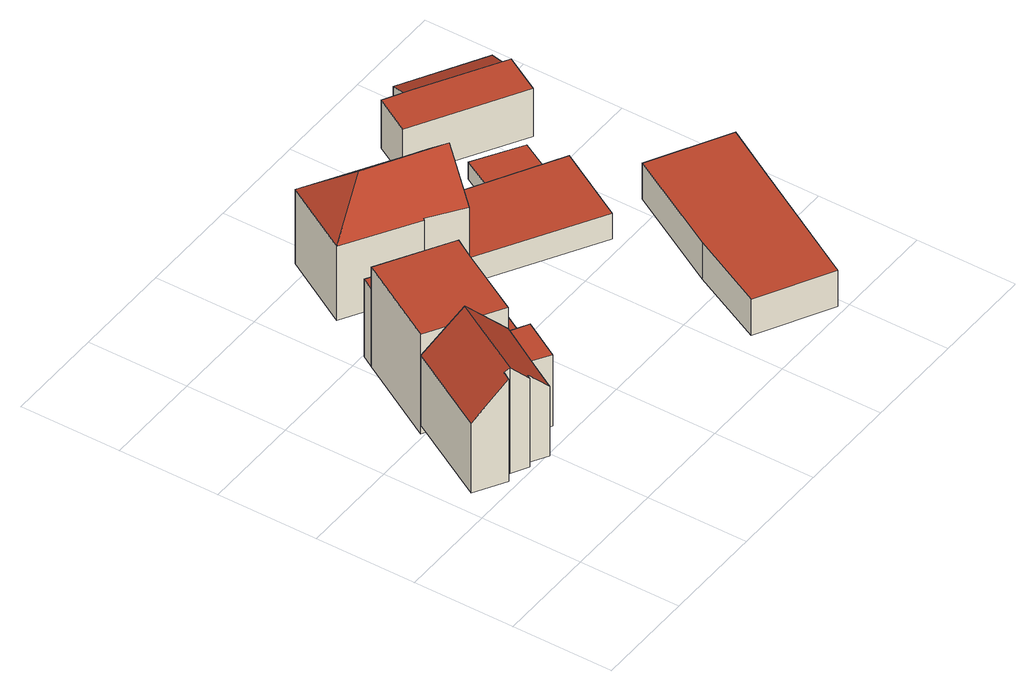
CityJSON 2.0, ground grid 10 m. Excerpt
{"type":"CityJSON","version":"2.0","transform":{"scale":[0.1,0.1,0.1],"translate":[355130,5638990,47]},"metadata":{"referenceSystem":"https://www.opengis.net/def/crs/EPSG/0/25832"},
"CityObjects":{
"building1":{"type":"Building","attributes":{"Gemeindeschluessel":"05315000","Geometrietyp2DReferenz":"3000","function":"31001_1010"},"address":[{"country":"Germany","locality":"Köln","thoroughfareNumber":"47","thoroughfareName":"Brühler Landstr."}],"children":["building1-1","building1-2"]},
"building1-1":{"type":"BuildingPart","attributes":{"roofType":"3100","measuredHeight":11.78,"storeysAboveGround":2},"parents":["building1"],"geometry":[{"type":"MultiSurface","lod":"2","boundaries":[[[0,1,2,3]],[[4,5,1,0]],[[6,7,5,4]],[[8,9,7,6]],[[10,11,9,8]],[[12,13,11,10]],[[14,15,13,12]],[[16,17,15,14]],[[18,19,20,21]],[[3,2,19,18]],[[0,3,18,21,16,14,4]],[[12,10,8,6,4,14]],[[1,5,7,9,11,13,15,17,20,19,2]],[[16,21,22,23]],[[20,17,23,22]]],"semantics":{"surfaces":[{"type":"WallSurface"},{"type":"RoofSurface"},{"type":"GroundSurface"},{"type":"ClosureSurface"}],"values":[0,0,0,0,0,0,0,0,0,0,1,1,2,0,3]}}]},
"building1-2":{"type":"BuildingPart","attributes":{"roofType":"1000","measuredHeight":7.84,"storeysAboveGround":2},"address":[{"country":"Germany","locality":"Köln","thoroughfareNumber":"47","thoroughfareName":"Brühler Landstr."}],"parents":["building1"],"geometry":[{"type":"MultiSurface","lod":"2","boundaries":[[[24,25,26,23]],[[27,28,25,24]],[[22,29,28,27]],[[24,23,22,27]],[[26,25,28,29]],[[20,17,26,29]],[[22,23,17,20]]],"semantics":{"surfaces":[{"type":"WallSurface"},{"type":"RoofSurface"},{"type":"GroundSurface"},{"type":"ClosureSurface"}],"values":[0,0,0,1,2,0,3]}}]},
"building2":{"type":"Building","attributes":{"Gemeindeschluessel":"05315000","Geometrietyp2DReferenz":"3000","function":"31001_1130"},"address":[{"country":"Germany","locality":"Köln","thoroughfareNumber":"45","thoroughfareName":"Brühler Landstr."}],"children":["building2-1","building2-2","building2-3"]},
"building2-1":{"type":"BuildingPart","attributes":{"roofType":"1000","measuredHeight":11.06,"storeysAboveGround":2},"parents":["building2"],"geometry":[{"type":"MultiSurface","lod":"2","boundaries":[[[30,31,32,33]],[[34,35,36,37]],[[38,39,35,34]],[[33,32,40,41]],[[38,34,37,30,33,41]],[[31,36,35,39,40,32]],[[30,37,42,43]],[[43,42,36,31]],[[38,41,44,45]],[[40,39,45,44]]],"semantics":{"surfaces":[{"type":"WallSurface"},{"type":"RoofSurface"},{"type":"GroundSurface"},{"type":"ClosureSurface"}],"values":[0,0,0,0,1,2,0,3,0,3]}}]},
"building2-2":{"type":"BuildingPart","attributes":{"roofType":"1000","measuredHeight":6,"storeysAboveGround":2},"address":[{"country":"Germany","locality":"Köln","thoroughfareNumber":"45","thoroughfareName":"Brühler Landstr."}],"parents":["building2"],"geometry":[{"type":"MultiSurface","lod":"2","boundaries":[[[46,47,48,45]],[[49,50,47,46]],[[44,51,50,49]],[[46,45,44,49]],[[48,47,50,51]],[[40,39,48,51]],[[44,45,39,40]]],"semantics":{"surfaces":[{"type":"WallSurface"},{"type":"RoofSurface"},{"type":"GroundSurface"},{"type":"ClosureSurface"}],"values":[0,0,0,1,2,0,3]}}]},
"building2-3":{"type":"BuildingPart","attributes":{"roofType":"1000","measuredHeight":8.67,"storeysAboveGround":2},"address":[{"country":"Germany","locality":"Köln","thoroughfareNumber":"45","thoroughfareName":"Brühler Landstr."}],"parents":["building2"],"geometry":[{"type":"Solid","lod":"2","boundaries":[[[[52,53,54,55]],[[42,36,53,52]],[[55,54,31,43]],[[42,52,55,43]],[[53,36,31,54]],[[42,43,31,36]]]],"semantics":{"surfaces":[{"type":"WallSurface"},{"type":"RoofSurface"},{"type":"GroundSurface"},{"type":"ClosureSurface"}],"values":[[0,0,0,1,2,3]]}}]},
"building3":{"type":"Building","attributes":{"Geometrietyp2DReferenz":"3000","Gemeindeschluessel":"05315000","function":"31001_1010","roofType":"5000","measuredHeight":11.9,"storeysAboveGround":2},"address":[{"country":"Germany","locality":"Köln","thoroughfareNumber":"43","thoroughfareName":"Brühler Landstr."}],"geometry":[{"type":"Solid","lod":"2","boundaries":[[[[56,57,58,59]],[[60,61,57,56]],[[62,63,61,60]],[[64,65,63,62]],[[66,67,65,64]],[[68,69,67,66]],[[70,71,69,68]],[[72,73,71,70]],[[59,58,73,72]],[[59,72,70,68,66,74]],[[66,64,74]],[[64,62,60,56,59,74]],[[57,61,63,65,67,69,71,73,58]]]],"semantics":{"surfaces":[{"type":"WallSurface"},{"type":"RoofSurface"},{"type":"GroundSurface"}],"values":[[0,0,0,0,0,0,0,0,0,1,1,1,2]]}}]},
"building4":{"type":"Building","attributes":{"Geometrietyp2DReferenz":"3000","Gemeindeschluessel":"05315000","function":"31001_2143","roofType":"1000","measuredHeight":2.83},"address":[{"country":"Germany","locality":"Köln","thoroughfareNumber":"43","thoroughfareName":"Brühler Landstr."}],"geometry":[{"type":"Solid","lod":"2","boundaries":[[[[75,76,77,78]],[[79,80,76,75]],[[81,82,80,79]],[[78,77,82,81]],[[79,75,78,81]],[[76,80,82,77]]]],"semantics":{"surfaces":[{"type":"WallSurface"},{"type":"RoofSurface"},{"type":"GroundSurface"}],"values":[[0,0,0,0,1,2]]}}]},
"building5":{"type":"Building","attributes":{"Geometrietyp2DReferenz":"3000","Gemeindeschluessel":"05315000","function":"51009_1610","roofType":"1000","measuredHeight":4.03},"geometry":[{"type":"Solid","lod":"2","boundaries":[[[[83,84,85,86]],[[87,88,84,83]],[[89,90,88,87]],[[91,92,90,89]],[[93,94,92,91]],[[86,85,94,93]],[[91,89,87,83,86,93]],[[84,88,90,92,94,85]]]],"semantics":{"surfaces":[{"type":"WallSurface"},{"type":"RoofSurface"},{"type":"GroundSurface"}],"values":[[0,0,0,0,0,0,1,2]]}}]},
"building6":{"type":"Building","attributes":{"Geometrietyp2DReferenz":"3000","Gemeindeschluessel":"05315000","function":"31001_2463","roofType":"9999","measuredHeight":1.89,"storeysAboveGround":1},"address":[{"country":"Germany","locality":"Köln","thoroughfareNumber":"41","thoroughfareName":"Brühler Landstr."}],"geometry":[{"type":"Solid","lod":"2","boundaries":[[[[95,96,97,98]],[[96,99,100,97]],[[95,101,99,96]],[[98,102,101,95]],[[97,100,102,98]],[[99,101,102,100]]]],"semantics":{"surfaces":[{"type":"RoofSurface"},{"type":"WallSurface"},{"type":"GroundSurface"}],"values":[[0,1,1,1,1,2]]}}]},
"building7":{"type":"Building","attributes":{"Geometrietyp2DReferenz":"3000","Gemeindeschluessel":"05315000","function":"31001_2000","roofType":"1000","measuredHeight":5.28},"address":[{"country":"Germany","locality":"Köln","thoroughfareNumber":"41","thoroughfareName":"Brühler Landstr."}],"geometry":[{"type":"Solid","lod":"2","boundaries":[[[[103,104,105,106]],[[107,108,104,103]],[[109,110,108,107]],[[111,112,110,109]],[[106,105,112,111]],[[109,107,103,106,111]],[[104,108,110,112,105]]]],"semantics":{"surfaces":[{"type":"WallSurface"},{"type":"RoofSurface"},{"type":"GroundSurface"}],"values":[[0,0,0,0,0,1,2]]}}]},
"building8":{"type":"Building","attributes":{"Geometrietyp2DReferenz":"3000","Gemeindeschluessel":"05315000","function":"31001_2000","roofType":"2100","measuredHeight":4.26,"storeysAboveGround":1},"address":[{"country":"Germany","locality":"Köln","thoroughfareNumber":"39","thoroughfareName":"Brühler Landstr."}],"geometry":[{"type":"Solid","lod":"2","boundaries":[[[[113,114,115,116]],[[117,118,114,113]],[[119,120,118,117]],[[116,115,120,119]],[[117,113,116,119]],[[114,118,120,115]]]],"semantics":{"surfaces":[{"type":"WallSurface"},{"type":"RoofSurface"},{"type":"GroundSurface"}],"values":[[0,0,0,0,1,2]]}}]}
},
"vertices":[
[58,91,127],[58,91,29],[61,96,29],[61,96,127],[42,100,146],[42,100,29],[38,103,142],[38,103,29],[33,95,142],[33,95,29],[3,113,106],[3,113,29],[51,197,106],[51,197,29],[86,176,146],[86,176,29],[121,156,106],[121,156,29],[79,85,106],[79,85,29],[99,119,29],[99,119,106],[99,119,103],[121,156,103],
[139,146,103],[139,146,24],[121,156,24],[117,108,103],[117,108,24],[99,119,24],
[99,280,129],[99,280,19],[51,197,19],[51,197,129],[169,239,129],[169,239,19],[168,240,19],[168,240,129],[157,219,129],[157,219,19],[121,156,19],[121,156,129],[168,240,105],[99,280,105],[121,156,78],[157,219,78],
[175,209,78],[175,209,18],[157,219,18],[139,146,78],[139,146,18],[121,156,18],
[175,252,105],[175,252,19],[106,292,19],[106,292,105],
[240,277,96],[240,277,16],[262,312,16],[262,312,135],[205,299,98],[205,299,16],[204,298,97],[204,298,16],[134,339,98],[134,339,16],[175,409,98],[175,409,16],[244,368,98],[244,368,16],[263,357,98],[263,357,16],[282,346,98],[282,346,16],[189,354,135],
[396,282,40],[396,282,12],[282,346,12],[282,346,40],[355,210,40],[355,210,12],[240,277,40],[240,277,12],
[414,220,49],[414,220,9],[358,121,9],[358,121,49],[491,178,49],[491,178,9],[461,126,49],[461,126,9],[393,7,49],[393,7,9],[321,46,49],[321,46,9],
[378,292,31],[396,325,31],[350,353,31],[331,319,31],[396,325,12],[350,353,12],[378,292,12],[331,319,12],
[368,422,65],[368,422,12],[342,436,12],[342,436,65],[447,376,65],[447,376,12],[426,339,65],[426,339,12],[321,400,65],[321,400,12],
[447,376,55],[447,376,13],[466,408,13],[466,408,40],[368,422,55],[368,422,13],[386,454,40],[386,454,13]
]}
